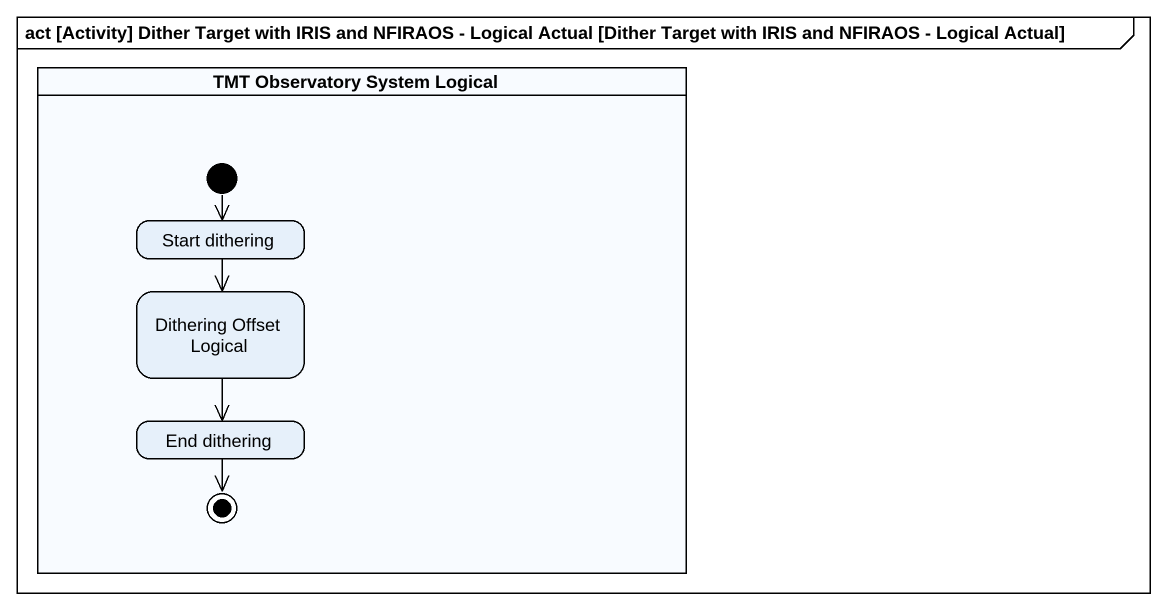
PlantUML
@startuml
mainframe act [Activity] Dither Target with IRIS and NFIRAOS - Logical Actual [Dither Target with IRIS and NFIRAOS - Logical Actual]
hide empty description
state "TMT Observatory System Logical" as TMT_Observatory_System <<partition>> {
  state "Start dithering" as Start_dithering
  state "Dithering Offset Logical" as Dithering_Offset_Logical
  state "End dithering" as End_dithering
  [*] --> Start_dithering
  End_dithering --> [*]
}
Start_dithering --> Dithering_Offset_Logical
Dithering_Offset_Logical --> End_dithering
@enduml
